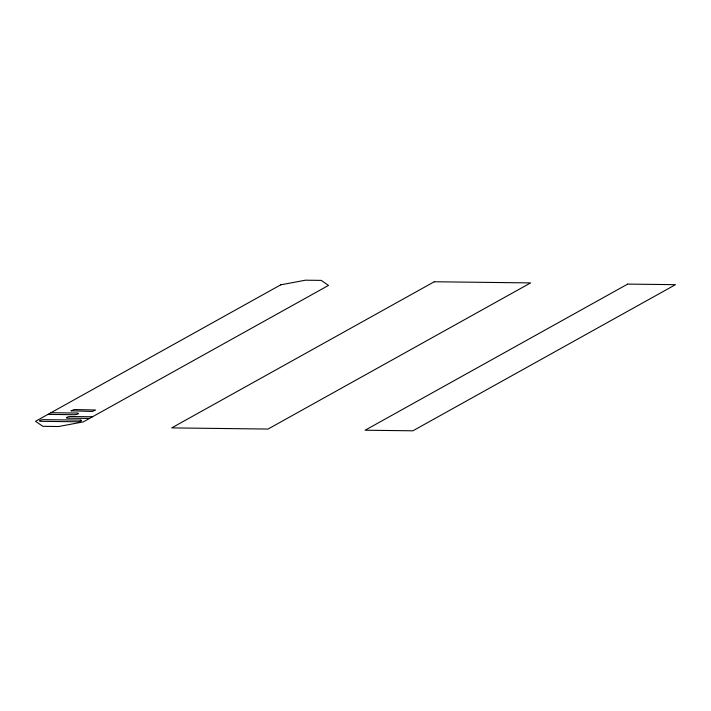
<?xml version="1.0" encoding="UTF-8"?>
<svg xmlns="http://www.w3.org/2000/svg" width="711" height="711" viewBox="0 0 711 711"><rect width="100%" height="100%" fill="white"/><g stroke="black" fill="none" stroke-linecap="round" stroke-linejoin="round"><path stroke-width="1.07" d="M50.961 412.718L77.419 413.038A3.271 0.773 -7.1 0 1 78.041 413.9A3.271 0.773 -7.1 0 1 74.424 414.709L47.966 414.389M92.501 416.779L70.425 416.513A3.271 0.773 -7.1 0 0 66.807 417.321A3.271 0.773 -7.1 0 0 67.429 418.184L89.506 418.45M71.136 410.789L92.252 411.456L95.567 410.016L74.379 409.536L71.136 410.789M280.721 284.835L35.55 421.303L42.847 426.324L58.649 426.52L83.329 421.881L328.5 285.413L321.203 280.383L305.401 280.196L280.721 284.835M434.27 281.752L171.715 427.889L268.038 429.053L530.593 282.916L434.27 281.752M627.671 284.098L365.116 430.226L412.895 430.804L675.45 284.676L627.671 284.098M80.583 420.112L43.487 419.659A3.271 0.773 -7.1 0 0 39.878 420.468A3.271 0.773 -7.1 0 0 40.491 421.33L77.588 421.774A3.271 0.773 -7.1 0 0 81.205 420.965A3.271 0.773 -7.1 0 0 80.583 420.112"/></g></svg>
